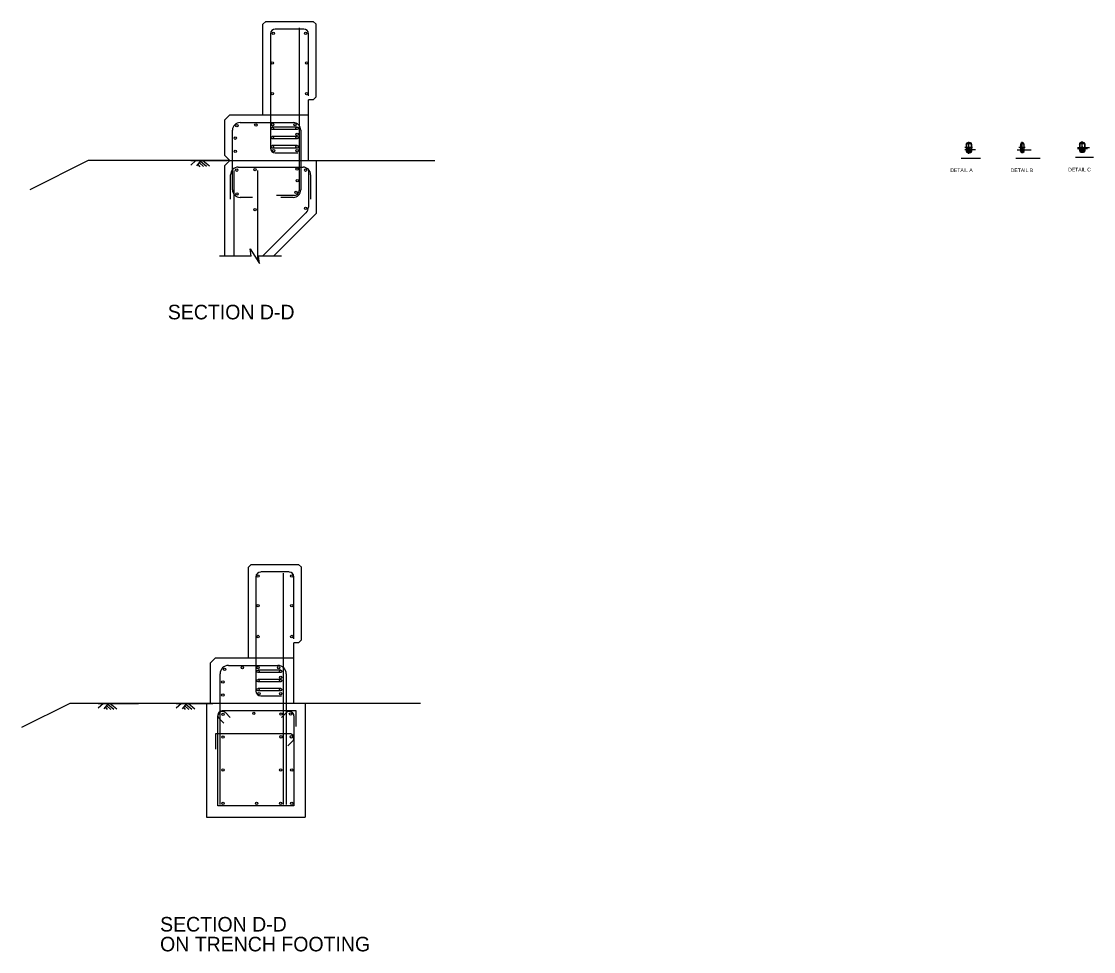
# Model space of a CAD drawing. Extents: x -815.1 to -729.9, y 412.9 to 478.6.
# Drawn here: x -767.38 to -743.84, y 412.98 to 433.41 of the extents above; entities that cross this region are included whole.
import ezdxf

# ---------------------------------------------------------------- set-up
doc = ezdxf.new("R2010")
doc.units = 0
for name, color, linetype in [('60 Nongeo Data', 7, 'Continuous'), ('rd_PROFILE-FINISH', 7, 'Continuous'), ('rd_PROFILE-OG', 7, 'Continuous'), ('str_Center-Line-A', 7, 'Continuous'), ('str_Concrete-A', 7, 'Continuous'), ('str_Existing-Steel-H', 7, 'Continuous'), ('str_Grades-A', 7, 'Continuous'), ('str_Reinforcement-A', 7, 'Continuous'), ('str_Reinforcement-B', 7, 'Continuous'), ('str_Reinforcement-D', 7, 'Continuous'), ('str_Structural-Steel-A', 7, 'Continuous'), ('str_Text-A', 7, 'Continuous')]:
    doc.layers.add(name, color=color, linetype=linetype)

msp = doc.modelspace()

# ---------------------------------------------------------------- linework, layer by layer
at = {"layer": '60 Nongeo Data'}
msp.add_line((-744.189, 430.639), (-743.923, 430.639), dxfattribs=at)
at = {"layer": 'rd_PROFILE-FINISH'}
for p, q in [((-763.544, 430.353), (-763.658, 430.252)), ((-763.658, 430.353), (-762.858, 430.353)), ((-763.436, 430.352), (-763.53, 430.233)), ((-763.445, 430.334), (-763.316, 430.228)), ((-763.392, 430.352), (-763.248, 430.233)), ((-760.908, 430.353), (-758.298, 430.353)), ((-746.742, 430.405), (-746.32, 430.405)), ((-745.54, 430.405), (-745.011, 430.405)), ((-744.231, 430.425), (-743.88, 430.425)), ((-763.5, 430.267), (-763.459, 430.216)), ((-763.469, 430.301), (-763.381, 430.221)), ((-765.578, 418.429), (-765.692, 418.327)), ((-765.692, 418.428), (-764.809, 418.428)), ((-765.47, 418.428), (-765.564, 418.308)), ((-765.534, 418.343), (-765.493, 418.292)), ((-765.503, 418.377), (-765.415, 418.297)), ((-765.479, 418.41), (-765.35, 418.304)), ((-765.426, 418.427), (-765.282, 418.309)), ((-763.863, 418.429), (-763.977, 418.327)), ((-763.977, 418.428), (-763.177, 418.428)), ((-763.755, 418.428), (-763.849, 418.308)), ((-763.819, 418.343), (-763.778, 418.292)), ((-763.788, 418.377), (-763.7, 418.297)), ((-763.764, 418.41), (-763.635, 418.304)), ((-763.711, 418.427), (-763.567, 418.309))]:
    msp.add_line(p, q, dxfattribs=at)
at = {"layer": 'rd_PROFILE-OG'}
for p, q in [((-765.908, 430.353), (-767.193, 429.711)), ((-762.797, 430.353), (-765.908, 430.353)), ((-766.311, 418.428), (-767.376, 417.896)), ((-758.614, 418.428), (-766.311, 418.428))]:
    msp.add_line(p, q, dxfattribs=at)
at = {"layer": 'str_Center-Line-A'}
for p, q in [((-746.492, 430.634), (-746.663, 430.634)), ((-746.426, 430.587), (-746.663, 430.587)), ((-746.572, 430.497), (-746.572, 430.763)), ((-745.514, 430.587), (-745.209, 430.587)), ((-745.337, 430.634), (-745.476, 430.634)), ((-745.401, 430.512), (-745.401, 430.761)), ((-743.969, 430.608), (-744.189, 430.608)), ((-744.085, 430.529), (-744.085, 430.778))]:
    msp.add_line(p, q, dxfattribs=at)
at = {"layer": 'str_Concrete-A'}
for p, q in [((-762.012, 433.406), (-762.075, 433.343)), ((-762.012, 433.406), (-760.971, 433.406)), ((-760.908, 433.343), (-760.971, 433.406)), ((-762.075, 431.353), (-762.075, 433.343)), ((-760.908, 431.749), (-760.908, 433.343)), ((-760.971, 431.686), (-760.908, 431.749)), ((-760.971, 431.686), (-761.075, 431.686)), ((-761.075, 430.353), (-761.075, 431.686)), ((-762.797, 431.353), (-762.908, 431.242)), ((-762.797, 431.353), (-762.075, 431.353)), ((-762.075, 431.353), (-761.075, 431.353)), ((-762.908, 430.464), (-762.908, 431.242)), ((-762.797, 430.353), (-762.908, 430.464)), ((-762.797, 430.353), (-762.908, 430.242)), ((-762.797, 430.353), (-760.908, 430.353)), ((-760.908, 430.353), (-760.908, 429.186)), ((-762.908, 428.25), (-762.908, 430.242)), ((-761.844, 428.25), (-760.908, 429.186)), ((-762.332, 428.25), (-763.027, 428.25)), ((-761.668, 428.25), (-762.172, 428.25)), ((-762.332, 421.481), (-762.394, 421.419)), ((-762.394, 419.428), (-762.394, 421.419)), ((-762.332, 421.481), (-761.29, 421.481)), ((-761.227, 421.419), (-761.29, 421.481)), ((-761.227, 419.824), (-761.227, 421.419)), ((-761.394, 418.428), (-761.394, 419.762)), ((-761.29, 419.762), (-761.394, 419.762)), ((-761.29, 419.762), (-761.227, 419.824)), ((-763.116, 419.428), (-763.227, 419.317)), ((-763.227, 418.428), (-763.227, 419.317)), ((-763.116, 419.428), (-762.394, 419.428)), ((-762.394, 419.428), (-761.394, 419.428)), ((-763.311, 418.428), (-763.311, 415.929)), ((-761.144, 418.428), (-761.144, 415.929)), ((-763.311, 415.929), (-761.144, 415.929))]:
    msp.add_line(p, q, dxfattribs=at)
msp.add_lwpolyline([(-762.332, 428.25), (-762.352, 428.41), (-762.152, 428.09), (-762.172, 428.25)], dxfattribs=at)
at = {"layer": 'str_Existing-Steel-H'}
for p, q in [((-746.634, 430.696), (-746.617, 430.713)), ((-746.634, 430.691), (-746.618, 430.707)), ((-746.634, 430.706), (-746.634, 430.562)), ((-746.634, 430.672), (-746.619, 430.688)), ((-746.634, 430.668), (-746.619, 430.683)), ((-746.634, 430.649), (-746.619, 430.664)), ((-746.634, 430.644), (-746.619, 430.66)), ((-746.634, 430.625), (-746.619, 430.641)), ((-746.634, 430.621), (-746.619, 430.636)), ((-746.634, 430.601), (-746.619, 430.617)), ((-746.634, 430.597), (-746.619, 430.613)), ((-746.634, 430.578), (-746.619, 430.593)), ((-746.634, 430.573), (-746.619, 430.589)), ((-746.633, 430.555), (-746.619, 430.57)), ((-746.632, 430.717), (-746.613, 430.736)), ((-746.632, 430.552), (-746.619, 430.566)), ((-746.625, 430.728), (-746.624, 430.729)), ((-746.625, 430.54), (-746.614, 430.551)), ((-746.623, 430.538), (-746.612, 430.549)), ((-746.619, 430.562), (-746.619, 430.706)), ((-746.609, 430.721), (-746.592, 430.738)), ((-746.603, 430.723), (-746.587, 430.738)), ((-746.541, 430.738), (-746.602, 430.738)), ((-746.602, 430.723), (-746.541, 430.723)), ((-746.584, 430.723), (-746.568, 430.738)), ((-746.579, 430.723), (-746.564, 430.738)), ((-746.56, 430.723), (-746.545, 430.738)), ((-746.556, 430.723), (-746.54, 430.738)), ((-746.541, 430.53), (-746.509, 430.561)), ((-746.537, 430.722), (-746.525, 430.734)), ((-746.536, 430.53), (-746.51, 430.557)), ((-746.534, 430.721), (-746.523, 430.732)), ((-746.525, 430.71), (-746.513, 430.722)), ((-746.525, 430.706), (-746.512, 430.719)), ((-746.525, 430.706), (-746.525, 430.562)), ((-746.525, 430.687), (-746.509, 430.703)), ((-746.525, 430.683), (-746.509, 430.698)), ((-746.525, 430.664), (-746.509, 430.679)), ((-746.525, 430.659), (-746.509, 430.675)), ((-746.525, 430.64), (-746.509, 430.656)), ((-746.525, 430.636), (-746.509, 430.651)), ((-746.525, 430.617), (-746.509, 430.632)), ((-746.525, 430.612), (-746.509, 430.628)), ((-746.525, 430.593), (-746.509, 430.609)), ((-746.525, 430.589), (-746.509, 430.604)), ((-746.525, 430.569), (-746.509, 430.585)), ((-746.525, 430.565), (-746.509, 430.581)), ((-746.509, 430.562), (-746.509, 430.706)), ((-745.443, 430.704), (-745.428, 430.719)), ((-745.443, 430.701), (-745.432, 430.712)), ((-745.443, 430.706), (-745.443, 430.562)), ((-745.443, 430.681), (-745.432, 430.691)), ((-745.443, 430.677), (-745.432, 430.688)), ((-745.443, 430.657), (-745.432, 430.667)), ((-745.443, 430.654), (-745.432, 430.664)), ((-745.443, 430.633), (-745.432, 430.644)), ((-745.443, 430.63), (-745.432, 430.64)), ((-745.443, 430.61), (-745.432, 430.62)), ((-745.443, 430.606), (-745.432, 430.617)), ((-745.443, 430.586), (-745.432, 430.597)), ((-745.443, 430.583), (-745.432, 430.593)), ((-745.443, 430.563), (-745.432, 430.573)), ((-745.443, 430.559), (-745.432, 430.57)), ((-745.438, 430.544), (-745.43, 430.552)), ((-745.436, 430.542), (-745.429, 430.55)), ((-745.432, 430.562), (-745.432, 430.706)), ((-745.423, 430.724), (-745.409, 430.738)), ((-745.417, 430.727), (-745.405, 430.738)), ((-745.392, 430.738), (-745.411, 430.738)), ((-745.411, 430.728), (-745.392, 430.728)), ((-745.396, 430.728), (-745.386, 430.738)), ((-745.392, 430.728), (-745.383, 430.737)), ((-745.379, 430.533), (-745.362, 430.549)), ((-745.377, 430.722), (-745.37, 430.73)), ((-745.376, 430.721), (-745.368, 430.728)), ((-745.37, 430.706), (-745.361, 430.715)), ((-745.37, 430.703), (-745.36, 430.713)), ((-745.37, 430.706), (-745.37, 430.562)), ((-745.37, 430.683), (-745.359, 430.693)), ((-745.37, 430.679), (-745.359, 430.69)), ((-745.37, 430.659), (-745.359, 430.67)), ((-745.37, 430.656), (-745.359, 430.666)), ((-745.37, 430.636), (-745.359, 430.646)), ((-745.37, 430.632), (-745.359, 430.643)), ((-745.37, 430.612), (-745.359, 430.622)), ((-745.37, 430.609), (-745.359, 430.619)), ((-745.37, 430.588), (-745.359, 430.599)), ((-745.37, 430.585), (-745.359, 430.595)), ((-745.37, 430.565), (-745.359, 430.575)), ((-745.37, 430.561), (-745.359, 430.572)), ((-745.359, 430.562), (-745.359, 430.706)), ((-744.147, 430.699), (-744.131, 430.715)), ((-744.147, 430.711), (-744.147, 430.568)), ((-744.147, 430.675), (-744.131, 430.691)), ((-744.147, 430.652), (-744.131, 430.667)), ((-744.147, 430.628), (-744.131, 430.644)), ((-744.147, 430.605), (-744.131, 430.62)), ((-744.147, 430.581), (-744.131, 430.597)), ((-744.146, 430.559), (-744.131, 430.573)), ((-744.143, 430.727), (-744.13, 430.739)), ((-744.137, 430.544), (-744.126, 430.555)), ((-744.131, 430.568), (-744.131, 430.711)), ((-744.122, 430.536), (-744.107, 430.551)), ((-744.119, 430.727), (-744.103, 430.743)), ((-744.055, 430.743), (-744.115, 430.743)), ((-744.115, 430.728), (-744.055, 430.728)), ((-744.055, 430.551), (-744.115, 430.551)), ((-744.099, 430.535), (-744.083, 430.551)), ((-744.095, 430.728), (-744.079, 430.743)), ((-744.075, 430.535), (-744.06, 430.551)), ((-744.071, 430.728), (-744.056, 430.743)), ((-744.052, 430.535), (-744.022, 430.564)), ((-744.049, 430.727), (-744.037, 430.738)), ((-744.038, 430.714), (-744.026, 430.726)), ((-744.038, 430.711), (-744.038, 430.568)), ((-744.038, 430.69), (-744.022, 430.706)), ((-744.038, 430.667), (-744.022, 430.682)), ((-744.038, 430.643), (-744.022, 430.659)), ((-744.038, 430.62), (-744.022, 430.635)), ((-744.038, 430.596), (-744.022, 430.612)), ((-744.038, 430.573), (-744.022, 430.588)), ((-744.022, 430.568), (-744.022, 430.711)), ((-746.61, 430.531), (-746.596, 430.545)), ((-746.607, 430.53), (-746.591, 430.545)), ((-746.541, 430.545), (-746.602, 430.545)), ((-746.602, 430.53), (-746.541, 430.53)), ((-746.588, 430.53), (-746.572, 430.545)), ((-746.584, 430.53), (-746.568, 430.545)), ((-746.564, 430.53), (-746.549, 430.545)), ((-746.56, 430.53), (-746.544, 430.545)), ((-745.425, 430.533), (-745.417, 430.541)), ((-745.423, 430.532), (-745.414, 430.541)), ((-745.392, 430.54), (-745.411, 430.54)), ((-745.411, 430.53), (-745.392, 430.53)), ((-745.405, 430.53), (-745.395, 430.54)), ((-745.402, 430.53), (-745.391, 430.54)), ((-744.115, 430.535), (-744.055, 430.535))]:
    msp.add_line(p, q, dxfattribs=at)
for centre, radius, start, end in [((-746.602, 430.706), 0.0322, 90, 180), ((-746.602, 430.562), 0.0322, 180, 270), ((-746.602, 430.706), 0.0166, 90, 180), ((-746.602, 430.562), 0.0166, 180, 270), ((-746.541, 430.706), 0.0322, 0, 90), ((-746.541, 430.706), 0.0166, 360, 90), ((-746.541, 430.562), 0.0322, 270, 360), ((-746.541, 430.562), 0.0166, 270, 0), ((-745.411, 430.706), 0.0322, 90, 180), ((-745.411, 430.562), 0.0322, 180, 270), ((-745.411, 430.706), 0.0218, 90, 180), ((-745.411, 430.562), 0.0218, 180, 270), ((-745.392, 430.706), 0.0322, 0, 90), ((-745.392, 430.706), 0.0218, 360, 90), ((-745.392, 430.562), 0.0322, 270, 360), ((-745.392, 430.562), 0.0218, 270, 0), ((-744.115, 430.711), 0.0326, 90, 180), ((-744.115, 430.568), 0.0326, 180, 270), ((-744.115, 430.711), 0.0169, 90, 180), ((-744.115, 430.568), 0.0169, 180, 270), ((-744.055, 430.711), 0.0326, 0, 90), ((-744.055, 430.711), 0.0169, 360, 90), ((-744.055, 430.568), 0.0326, 270, 0), ((-744.055, 430.568), 0.0169, 270, 0)]:
    msp.add_arc(centre, radius, start, end, dxfattribs=at)
at = {"layer": 'str_Grades-A'}
msp.add_line((-743.836, 430.42), (-743.908, 430.42), dxfattribs=at)
at = {"layer": 'str_Reinforcement-A'}
for p, q in [((-761.179, 433.239), (-761.804, 433.239)), ((-761.276, 433.264), (-761.276, 429.69)), ((-761.908, 433.135), (-761.908, 430.623)), ((-761.075, 431.769), (-761.075, 433.135)), ((-761.323, 431.083), (-761.869, 431.083)), ((-761.323, 431.03), (-761.869, 431.03)), ((-761.323, 430.877), (-761.869, 430.877)), ((-761.323, 430.824), (-761.869, 430.824)), ((-761.323, 430.678), (-761.869, 430.678)), ((-761.323, 430.625), (-761.869, 430.625)), ((-761.804, 430.519), (-761.311, 430.519)), ((-762.707, 428.25), (-762.707, 430.131)), ((-762.616, 430.207), (-761.194, 430.207)), ((-762.184, 428.141), (-762.184, 430.131)), ((-761.075, 430.143), (-761.075, 429.324)), ((-762.783, 429.505), (-762.783, 430.04)), ((-761.027, 430.04), (-761.027, 429.505)), ((-761.38, 429.586), (-761.779, 429.586)), ((-761.124, 429.206), (-762.08, 428.25)), ((-762.227, 421.21), (-762.227, 418.699)), ((-761.498, 421.315), (-762.123, 421.315)), ((-761.63, 421.286), (-761.63, 416.21)), ((-761.394, 419.844), (-761.394, 421.21)), ((-761.682, 419.159), (-762.181, 419.159)), ((-761.682, 419.106), (-762.181, 419.106)), ((-761.682, 418.952), (-762.181, 418.952)), ((-761.682, 418.9), (-762.181, 418.9)), ((-761.682, 418.754), (-762.181, 418.754)), ((-761.682, 418.701), (-762.181, 418.701)), ((-762.123, 418.595), (-761.663, 418.595))]:
    msp.add_line(p, q, dxfattribs=at)
for centre, radius in [((-761.847, 433.144), 0.0265), ((-761.136, 433.144), 0.0265), ((-761.869, 432.495), 0.0265), ((-761.114, 432.495), 0.0265), ((-761.869, 431.821), 0.0265), ((-761.114, 431.821), 0.0265), ((-762.646, 431.117), 0.0265), ((-762.229, 431.131), 0.0265), ((-761.869, 431.057), 0.0265), ((-761.861, 431.139), 0.0265), ((-761.368, 431.139), 0.0265), ((-761.323, 431.057), 0.0265), ((-762.682, 430.843), 0.0265), ((-761.869, 430.851), 0.0265), ((-761.323, 430.924), 0.0265), ((-761.323, 430.851), 0.0265), ((-762.682, 430.554), 0.0265), ((-761.869, 430.652), 0.0265), ((-761.84, 430.567), 0.0265), ((-761.323, 430.652), 0.0265), ((-761.323, 430.567), 0.0265), ((-762.65, 430.14), 0.0265), ((-762.246, 430.151), 0.0265), ((-761.328, 430.163), 0.0265), ((-761.138, 430.14), 0.0265), ((-761.32, 429.909), 0.0265), ((-762.644, 429.616), 0.0265), ((-761.347, 429.652), 0.0265), ((-762.246, 429.271), 0.0265), ((-761.138, 429.3), 0.0265), ((-762.18, 421.225), 0.0265), ((-761.44, 421.225), 0.0265), ((-762.18, 420.573), 0.0265), ((-761.44, 420.573), 0.0265), ((-762.18, 419.897), 0.0265), ((-761.44, 419.897), 0.0265), ((-762.914, 419.178), 0.0265), ((-762.525, 419.214), 0.0265), ((-762.181, 419.132), 0.0265), ((-762.18, 419.214), 0.0265), ((-761.726, 419.214), 0.0265), ((-761.682, 419.132), 0.0265), ((-761.682, 418.999), 0.0265), ((-762.954, 418.9), 0.0265), ((-762.181, 418.926), 0.0265), ((-761.682, 418.926), 0.0265), ((-762.954, 418.611), 0.0265), ((-762.181, 418.727), 0.0265), ((-762.16, 418.643), 0.0265), ((-761.682, 418.727), 0.0265), ((-761.682, 418.643), 0.0265), ((-762.948, 418.189), 0.0265), ((-762.273, 418.21), 0.0238), ((-761.676, 418.194), 0.0265), ((-761.468, 418.194), 0.0265), ((-762.948, 417.689), 0.0265), ((-761.676, 417.694), 0.0265), ((-761.45, 417.694), 0.0265), ((-762.948, 416.968), 0.0265), ((-761.685, 416.968), 0.0265), ((-761.44, 416.968), 0.0265), ((-762.948, 416.236), 0.0265), ((-762.212, 416.233), 0.0238), ((-761.685, 416.236), 0.0265), ((-761.44, 416.236), 0.0265)]:
    msp.add_circle(centre, radius, dxfattribs=at)
for centre, radius, start, end in [((-761.804, 433.135), 0.104, 90, 180), ((-761.179, 433.135), 0.104, 0, 90), ((-761.804, 430.623), 0.104, 180, 270), ((-762.616, 430.04), 0.167, 90, 180), ((-761.194, 430.04), 0.167, 0, 90), ((-761.38, 429.69), 0.104, 270, 0), ((-761.242, 429.324), 0.167, 315, 0), ((-762.123, 421.21), 0.104, 90, 180), ((-761.498, 421.21), 0.104, 0, 90), ((-762.123, 418.699), 0.104, 180, 270)]:
    msp.add_arc(centre, radius, start, end, dxfattribs=at)
at = {"layer": 'str_Reinforcement-B'}
for p, q in [((-762.742, 429.707), (-762.742, 431.019)), ((-762.575, 431.186), (-761.409, 431.186)), ((-761.242, 431.019), (-761.242, 429.707)), ((-762.3, 429.54), (-762.575, 429.54)), ((-761.409, 429.54), (-761.684, 429.54))]:
    msp.add_line(p, q, dxfattribs=at)
for centre, start, end in [((-762.575, 431.019), 90, 180), ((-761.409, 431.019), 0, 90), ((-762.575, 429.707), 180, 270), ((-761.409, 429.707), 270, 360)]:
    msp.add_arc(centre, 0.167, start, end, dxfattribs=at)
at = {"layer": 'str_Reinforcement-D'}
for p, q in [((-762.828, 419.262), (-761.745, 419.262)), ((-763.013, 416.21), (-763.013, 419.076)), ((-761.56, 419.076), (-761.56, 416.21)), ((-763.061, 416.179), (-763.061, 418.157)), ((-763.037, 418.1), (-762.932, 417.993)), ((-761.347, 418.262), (-762.969, 418.262)), ((-762.899, 418.225), (-762.792, 418.12)), ((-761.663, 418.12), (-761.556, 418.225)), ((-761.394, 418.157), (-761.394, 416.179)), ((-761.347, 417.921), (-761.347, 418.262)), ((-761.49, 417.762), (-763.113, 417.762)), ((-763.113, 417.762), (-763.113, 417.421)), ((-761.527, 417.493), (-761.422, 417.6)), ((-761.394, 416.179), (-763.061, 416.179))]:
    msp.add_line(p, q, dxfattribs=at)
for centre, radius, start, end in [((-762.828, 419.076), 0.185, 90, 180), ((-761.746, 419.076), 0.185, 0, 90), ((-762.969, 418.167), 0.0951, 90, 224.449), ((-762.966, 418.157), 0.0951, 45.551, 180), ((-761.489, 418.157), 0.0951, 0, 134.449), ((-761.49, 417.667), 0.0951, 315.551, 90)]:
    msp.add_arc(centre, radius, start, end, dxfattribs=at)
at = {"layer": 'str_Structural-Steel-A'}
for p, q in [((-746.572, 430.551), (-746.608, 430.587)), ((-746.578, 430.551), (-746.608, 430.581)), ((-746.553, 430.556), (-746.603, 430.606)), ((-746.55, 430.558), (-746.601, 430.609)), ((-746.539, 430.571), (-746.588, 430.62)), ((-746.537, 430.575), (-746.584, 430.622)), ((-746.537, 430.598), (-746.56, 430.622)), ((-745.403, 430.561), (-745.427, 430.586)), ((-745.41, 430.563), (-745.426, 430.578)), ((-745.385, 430.567), (-745.421, 430.604)), ((-745.382, 430.57), (-745.419, 430.607)), ((-745.375, 430.587), (-745.401, 430.613)), ((-745.376, 430.593), (-745.395, 430.612)), ((-744.077, 430.567), (-744.126, 430.615)), ((-744.083, 430.566), (-744.126, 430.61)), ((-744.061, 430.574), (-744.119, 430.632)), ((-744.057, 430.576), (-744.116, 430.635)), ((-744.047, 430.59), (-744.103, 430.645)), ((-744.045, 430.594), (-744.099, 430.647)), ((-744.044, 430.616), (-744.077, 430.649)), ((-744.058, 430.576), (-744.053, 430.581))]:
    msp.add_line(p, q, dxfattribs=at)
for centre, radius in [((-746.572, 430.587), 0.0365), ((-745.401, 430.587), 0.026), ((-744.085, 430.608), 0.0417)]:
    msp.add_circle(centre, radius, dxfattribs=at)

# ---------------------------------------------------------------- texts
at = {"layer": 'str_Text-A'}
for s, height, p in [('DETAIL A', 0.08, (-746.981, 430.098)), ('DETAIL B', 0.08, (-745.654, 430.096)), ('DETAIL C', 0.08, (-744.393, 430.112)), ('SECTION D-D', 0.32004, (-764.162, 426.863)), ('SECTION D-D', 0.32004, (-764.332, 413.418)), ('ON TRENCH FOOTING', 0.32004, (-764.332, 412.982))]:
    msp.add_text(s, height=height, dxfattribs=at).set_placement(p)

doc.saveas('drawing.dxf')
